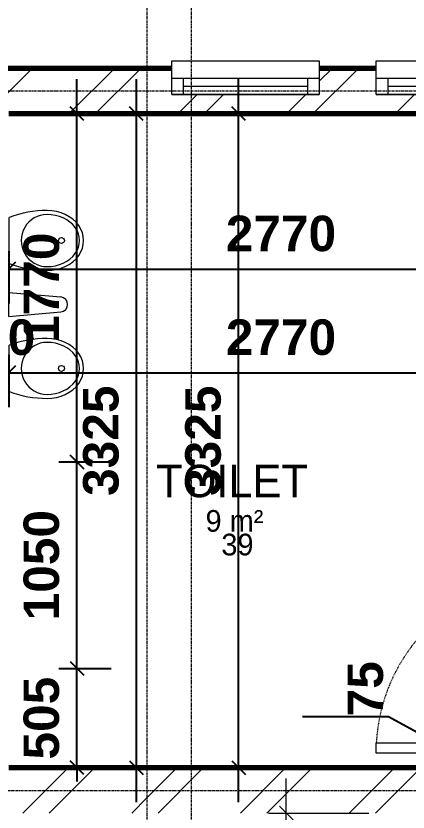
# Model space of a CAD drawing. Header units: inches. Extents: x 22 to 382261, y 22 to 371281.
# Drawn here: x 140350 to 142345, y 217997 to 222043 of the extents above; entities that cross this region are included whole.
import ezdxf

# ---------------------------------------------------------------- set-up
doc = ezdxf.new("R2010")
doc.units = ezdxf.units.IN
doc.header["$MEASUREMENT"] = 0
doc.linetypes.add('Dash', pattern=[6.35, 3.175, -3.175])
doc.linetypes.add('Grid Line 1_2_', pattern=[22.225, 12.7, -3.175, 3.175, -3.175])
for name, color, linetype, lineweight in [('A-ANNO-DIMS', 211, 'Continuous', 9), ('A-AREA-IDEN', 2, 'Continuous', 9), ('A-DOOR', 31, 'Continuous', 9), ('A-DOOR-HDLN', 31, 'Dash', 9), ('A-GLAZ', 151, 'Continuous', 9), ('A-GLAZ-SILL', 1, 'Continuous', 9), ('A-WALL-PATT', 111, 'Continuous', 9), ('I-WALL', 2, 'Continuous', 9), ('P-SANR-FIXT', 6, 'Continuous', 9), ('S-GRID', 1, 'Continuous', 9)]:
    doc.layers.add(name, color=color, linetype=linetype, lineweight=lineweight)
doc.styles.add('Arial_B_1', font='arialbd.ttf', dxfattribs={"height": 180.555556})
doc.styles.add('Arial_B_2', font='arialbd.ttf', dxfattribs={"height": 270.833333})
doc.styles.add('Century Gothic_1', font='GOTHIC.TTF', dxfattribs={"height": 1})
doc.styles.add('Gill Sans MT', font='GIL_____.TTF', dxfattribs={"height": 262.5})
doc.dimstyles.new('1', dxfattribs={"dimscale": 304.8, "dimtxt": 178.545395, "dimasz": 0.227865, "dimexe": 0.574147, "dimexo": 0.0625, "dimgap": 0.287073, "dimtad": 1, "dimdec": 0, "dimzin": 0, "dimdsep": 46, "dimtxsty": 'Arial_B_1', "dimblk1": 'OBLIQUE', "dimblk2": 'OBLIQUE', "dimsah": 1, "dimcen": 0.09, "dimdle": 0.574147, "dimazin": 0, "dimtfac": 1, "dimtdec": 4, "dimtix": 1, "dimtmove": 0, "dimatfit": 3, "dimfxl": 0.574147, "dimfxlon": 1, "dimtvp": 1, "dimtolj": 1, "dimtzin": 0, "dimarcsym": 2})
doc.dimstyles.new('1_1', dxfattribs={"dimscale": 304.8, "dimtxt": 178.545395, "dimasz": 0.227865, "dimexe": 0.574147, "dimexo": 0.0625, "dimgap": 0.287073, "dimtad": 1, "dimdec": 0, "dimzin": 0, "dimdsep": 46, "dimtxsty": 'Arial_B_1', "dimblk1": 'OBLIQUE', "dimblk2": 'OBLIQUE', "dimsah": 1, "dimcen": 0.09, "dimdle": 0.574147, "dimazin": 0, "dimtfac": 1, "dimtdec": 4, "dimtix": 1, "dimtmove": 1, "dimatfit": 3, "dimfxl": 0.574147, "dimfxlon": 1, "dimtvp": 1, "dimtolj": 1, "dimtzin": 0, "dimarcsym": 2})
doc.dimstyles.new('2_2', dxfattribs={"dimscale": 304.8, "dimtxt": 267.818092, "dimasz": 0.227865, "dimexe": 1.377953, "dimexo": 0.0625, "dimgap": 0.287073, "dimtad": 1, "dimdec": 0, "dimzin": 0, "dimdsep": 46, "dimtxsty": 'Arial_B_2', "dimblk1": 'OBLIQUE', "dimblk2": 'OBLIQUE', "dimsah": 1, "dimcen": 0.09, "dimdle": 0.574147, "dimazin": 0, "dimtfac": 1, "dimtdec": 4, "dimtix": 1, "dimtmove": 0, "dimatfit": 3, "dimfxl": 0.574147, "dimfxlon": 1, "dimtvp": 1, "dimtolj": 1, "dimtzin": 0, "dimlwd": 18, "dimlwe": 18, "dimarcsym": 2})
pattern_1 = [(45, (139676.7, 209538.6), (-276.592, 276.592), []), (45, (139676.7, 209957.7), (-276.592, 276.592), [])]

# ---------------------------------------------------------------- blocks, each defined once
blk = doc.blocks.new('Windows_Sgl_Plain - 750 by 600-438113-01-GROUND FLOOR DIM- PART B')
at = {"layer": 'A-GLAZ'}
for p, q in [((-375, 9.5), (375, 9.5)), ((-375, -161), (-375, 9.5)), ((375, 9.5), (-375, 9.5)), ((-315, -73.5), (-315, 9.5)), ((315, 9.5), (315, -73.5)), ((375, 9.5), (375, -161)), ((-375, -73.5), (-375, -25.5)), ((-315, -32), (315, -32)), ((375, -25.5), (375, -73.5)), ((375, -73.5), (-375, -73.5)), ((375, -161), (-375, -161))]:
    blk.add_line(p, q, dxfattribs=at)
at = {"layer": 'A-GLAZ-SILL'}
for p, q in [((-375, -161), (-375, -124.7)), ((375, -161), (-375, -161)), ((375, -124.7), (375, -161))]:
    blk.add_line(p, q, dxfattribs=at)
blk = doc.blocks.new('M_Single-Flush - 900 by 2101 DO3 LOBBY-944279-01-GROUND FLOOR DIM- PART B')
at = {"layer": 'A-DOOR', "lineweight": 18}
for p, q in [((450, -75), (399, -75)), ((399, -75), (399, -975.2)), ((450, -75), (450, -975.2)), ((450, -975.2), (399, -975.2))]:
    blk.add_line(p, q, dxfattribs=at)
at = {"layer": 'A-DOOR-HDLN'}
blk.add_arc((450, -75), 901.7, 180, 266.7576, dxfattribs=at)
blk = doc.blocks.new('Line of Urinals _UK_ - 2 Urinals w Screen-782730-01-GROUND FLOOR DIM- PART B')
at = {"layer": 'P-SANR-FIXT'}
for p, q in [((-261.2, 75.1), (-238, 340.2)), ((-138.8, 75.1), (-162, 340.2)), ((-407.6, 77.6), (-642.4, 77.6)), ((-138.8, 75.1), (-261.2, 75.1)), ((242.4, 77.6), (7.6, 77.6))]:
    blk.add_line(p, q, dxfattribs=at)
for centre in [(-525, 343.3), (125, 343.3)]:
    blk.add_circle(centre, 15, dxfattribs=at)
for centre, radius, start, end in [((-200, 336.8), 38.2, 5, 175), ((-132.6, 270), 544.9, 180, 200.6739), ((-917.4, 270), 544.9, 339.3261, 360), ((517.4, 270), 544.9, 180, 200.6739), ((-267.4, 270), 544.9, 339.3261, 360)]:
    blk.add_arc(centre, radius, start, end, dxfattribs=at)
for centre, major_axis, ratio, start_param, end_param in [((-525, 270), (0, 186.2), 0.819068, 4.712389, 7.853982), ((125, 270), (0, 186.2), 0.819068, 4.712389, 7.853982), ((-525, 270), (0, 165), 0.80303, 4.712389, 7.853982), ((125, 270), (0, 165), 0.80303, 4.712389, 7.853982), ((-525, 270), (-132.5, 0), 0.987707, 0, 3.141593), ((125, 270), (-132.5, 0), 0.987707, 0, 3.141593)]:
    blk.add_ellipse(centre, major_axis=major_axis, ratio=ratio, start_param=start_param, end_param=end_param, dxfattribs=at)
blk = doc.blocks.new('_Oblique')
at = {"color": 0, "linetype": 'ByBlock', "lineweight": -2}
blk.add_line((-0.5, -0.5), (0.5, 0.5), dxfattribs=at)
blk = doc.blocks.new('*D4797')
at = {"layer": 'A-ANNO-DIMS', "color": 0, "lineweight": -2, "transparency": 16777216}
for p, q in [((140962.4, 218046.8), (140962.4, 221721.8)), ((140871.4, 221546.8), (141137.4, 221546.8)), ((140871.4, 218221.8), (141137.4, 218221.8))]:
    blk.add_line(p, q, dxfattribs=at)
at = {"layer": 'Defpoints', "color": 0, "transparency": 16777216}
for p in [(140852.4, 221546.8), (140962.4, 221546.8), (140852.4, 218221.8)]:
    blk.add_point(p, dxfattribs=at)
at = {"layer": 'A-ANNO-DIMS', "color": 0, "lineweight": -2, "transparency": 16777216, "xscale": 69.45312499999999, "yscale": 69.45312499999999, "zscale": 69.45312499999999}
for p, rotation in [((140962.4, 221546.8), 90), ((140962.4, 218221.8), 270)]:
    blk.add_blockref('_Oblique', p, dxfattribs=dict(at, rotation=rotation))
at = {"layer": 'A-ANNO-DIMS', "color": 0, "transparency": 16777216, "insert": (140782.7, 219884.3), "char_height": 180.56, "width": 410.436, "attachment_point": 5, "rotation": 90, "style": 'Arial_B_1'}
blk.add_mtext('\\A1;3325', dxfattribs=at)
blk = doc.blocks.new('*D4798')
at = {"layer": 'A-ANNO-DIMS', "color": 0, "lineweight": -2, "transparency": 16777216}
for p, q in [((140312.9, 220847.8), (140312.9, 220581.9)), ((143082.9, 220847.8), (143082.9, 220581.9)), ((140137.9, 220756.9), (143257.9, 220756.9))]:
    blk.add_line(p, q, dxfattribs=at)
at = {"layer": 'Defpoints', "color": 0, "transparency": 16777216}
for p in [(140312.9, 220866.9), (143082.9, 220866.9), (143082.9, 220756.9)]:
    blk.add_point(p, dxfattribs=at)
at = {"layer": 'A-ANNO-DIMS', "color": 0, "lineweight": -2, "transparency": 16777216, "xscale": 69.45312499999999, "yscale": 69.45312499999999, "zscale": 69.45312499999999, "rotation": 180}
blk.add_blockref('_Oblique', (140312.9, 220756.9), dxfattribs=at)
at = {"layer": 'A-ANNO-DIMS', "color": 0, "lineweight": -2, "transparency": 16777216, "xscale": 69.45312499999999, "yscale": 69.45312499999999, "zscale": 69.45312499999999}
blk.add_blockref('_Oblique', (143082.9, 220756.9), dxfattribs=at)
at = {"layer": 'A-ANNO-DIMS', "color": 0, "transparency": 16777216, "insert": (141697.9, 220936.6), "char_height": 180.56, "width": 410.436, "attachment_point": 5, "style": 'Arial_B_1'}
blk.add_mtext('\\A1;2770', dxfattribs=at)
blk = doc.blocks.new('*D4818')
at = {"layer": 'A-ANNO-DIMS', "color": 0, "lineweight": 18, "transparency": 16777216}
for p, q in [((141724.7, 215701.8), (141724.7, 218166.8)), ((141633.7, 217991.8), (142144.7, 217991.8)), ((141633.7, 215876.8), (142144.7, 215876.8))]:
    blk.add_line(p, q, dxfattribs=at)
at = {"layer": 'Defpoints', "color": 0, "transparency": 16777216}
for p in [(141614.7, 217991.8), (141724.7, 217991.8), (141614.7, 215876.8)]:
    blk.add_point(p, dxfattribs=at)
at = {"layer": 'A-ANNO-DIMS', "color": 0, "lineweight": 18, "transparency": 16777216, "xscale": 69.45312499999999, "yscale": 69.45312499999999, "zscale": 69.45312499999999}
for p, rotation in [((141724.7, 217991.8), 90), ((141724.7, 215876.8), 270)]:
    blk.add_blockref('_Oblique', p, dxfattribs=dict(at, rotation=rotation))
at = {"layer": 'A-ANNO-DIMS', "color": 0, "lineweight": 18, "transparency": 16777216, "insert": (141498.9, 216934.3), "char_height": 270.83, "width": 615.654, "attachment_point": 5, "rotation": 90, "style": 'Arial_B_2'}
blk.add_mtext('\\A1;2115', dxfattribs=at)
blk = doc.blocks.new('*D4715')
at = {"layer": 'A-ANNO-DIMS', "color": 0, "lineweight": -2, "transparency": 16777216}
for p, q in [((140162.9, 220320.7), (140162.9, 220054.8)), ((140312.9, 220320.7), (140312.9, 220054.8)), ((140162.9, 220229.8), (140093.4, 220229.8)), ((140162.9, 220229.8), (140312.9, 220229.8)), ((140312.9, 220229.8), (140382.3, 220229.8))]:
    blk.add_line(p, q, dxfattribs=at)
at = {"layer": 'Defpoints', "color": 0, "transparency": 16777216}
for p in [(140162.9, 220339.8), (140312.9, 220339.8), (140312.9, 220229.8)]:
    blk.add_point(p, dxfattribs=at)
at = {"layer": 'A-ANNO-DIMS', "color": 0, "lineweight": -2, "transparency": 16777216, "xscale": 69.45312499999999, "yscale": 69.45312499999999, "zscale": 69.45312499999999}
blk.add_blockref('_Oblique', (140162.9, 220229.8), dxfattribs=at)
at = {"layer": 'A-ANNO-DIMS', "color": 0, "lineweight": -2, "transparency": 16777216, "xscale": 69.45312499999999, "yscale": 69.45312499999999, "zscale": 69.45312499999999, "rotation": 180}
blk.add_blockref('_Oblique', (140312.9, 220229.8), dxfattribs=at)
at = {"layer": 'A-ANNO-DIMS', "color": 0, "transparency": 16777216, "insert": (140237.9, 220409.4), "char_height": 180.56, "width": 307.827, "attachment_point": 5, "style": 'Arial_B_1'}
blk.add_mtext('\\A1;150', dxfattribs=at)
blk = doc.blocks.new('*D4716')
at = {"layer": 'A-ANNO-DIMS', "color": 0, "lineweight": -2, "transparency": 16777216}
for p, q in [((140312.9, 220320.7), (140312.9, 220054.8)), ((143082.9, 220320.7), (143082.9, 220054.8)), ((140137.9, 220229.8), (143257.9, 220229.8))]:
    blk.add_line(p, q, dxfattribs=at)
at = {"layer": 'Defpoints', "color": 0, "transparency": 16777216}
for p in [(140312.9, 220339.8), (143082.9, 220339.8), (143082.9, 220229.8)]:
    blk.add_point(p, dxfattribs=at)
at = {"layer": 'A-ANNO-DIMS', "color": 0, "lineweight": -2, "transparency": 16777216, "xscale": 69.45312499999999, "yscale": 69.45312499999999, "zscale": 69.45312499999999, "rotation": 180}
blk.add_blockref('_Oblique', (140312.9, 220229.8), dxfattribs=at)
at = {"layer": 'A-ANNO-DIMS', "color": 0, "lineweight": -2, "transparency": 16777216, "xscale": 69.45312499999999, "yscale": 69.45312499999999, "zscale": 69.45312499999999}
blk.add_blockref('_Oblique', (143082.9, 220229.8), dxfattribs=at)
at = {"layer": 'A-ANNO-DIMS', "color": 0, "transparency": 16777216, "insert": (141697.9, 220409.4), "char_height": 180.56, "width": 410.436, "attachment_point": 5, "style": 'Arial_B_1'}
blk.add_mtext('\\A1;2770', dxfattribs=at)
blk = doc.blocks.new('*D4743')
at = {"layer": 'A-ANNO-DIMS', "color": 0, "lineweight": -2, "transparency": 16777216}
for p, q in [((141482.1, 218046.8), (141482.1, 221721.8)), ((141391.2, 221546.8), (141657.1, 221546.8)), ((141391.2, 218221.8), (141657.1, 218221.8))]:
    blk.add_line(p, q, dxfattribs=at)
at = {"layer": 'Defpoints', "color": 0, "transparency": 16777216}
for p in [(141372.1, 221546.8), (141482.1, 221546.8), (141372.1, 218221.8)]:
    blk.add_point(p, dxfattribs=at)
at = {"layer": 'A-ANNO-DIMS', "color": 0, "lineweight": -2, "transparency": 16777216, "xscale": 69.45312499999999, "yscale": 69.45312499999999, "zscale": 69.45312499999999}
for p, rotation in [((141482.1, 221546.8), 90), ((141482.1, 218221.8), 270)]:
    blk.add_blockref('_Oblique', p, dxfattribs=dict(at, rotation=rotation))
at = {"layer": 'A-ANNO-DIMS', "color": 0, "transparency": 16777216, "insert": (141302.5, 219884.3), "char_height": 180.56, "width": 410.436, "attachment_point": 5, "rotation": 90, "style": 'Arial_B_1'}
blk.add_mtext('\\A1;3325', dxfattribs=at)
blk = doc.blocks.new('*D4747')
at = {"layer": 'A-ANNO-DIMS', "color": 0, "lineweight": -2, "transparency": 16777216}
for p, q in [((142244.4, 218480.8), (141807.2, 218480.8)), ((142649.4, 218259.3), (142244.4, 218480.8)), ((142649.4, 218296.8), (142649.4, 218366.2)), ((142740.3, 218296.8), (142474.4, 218296.8)), ((142649.4, 218296.8), (142649.4, 218221.8)), ((142649.4, 218296.8), (142649.4, 218221.8)), ((142740.3, 218221.8), (142474.4, 218221.8)), ((142649.4, 218221.8), (142649.4, 218152.3))]:
    blk.add_line(p, q, dxfattribs=at)
at = {"layer": 'Defpoints', "color": 0, "transparency": 16777216}
for p in [(142759.4, 218296.8), (142649.4, 218221.8), (142759.4, 218221.8)]:
    blk.add_point(p, dxfattribs=at)
at = {"layer": 'A-ANNO-DIMS', "color": 0, "lineweight": -2, "transparency": 16777216, "xscale": 69.45312499999999, "yscale": 69.45312499999999, "zscale": 69.45312499999999}
for p, rotation in [((142649.4, 218296.8), 270), ((142649.4, 218221.8), 90)]:
    blk.add_blockref('_Oblique', p, dxfattribs=dict(at, rotation=rotation))
at = {"layer": 'A-ANNO-DIMS', "color": 0, "transparency": 16777216, "insert": (142036.5, 218483.4), "char_height": 180.56, "width": 205.218, "attachment_point": 1, "rotation": 90, "line_spacing_factor": 0.941778, "style": 'Arial_B_1'}
blk.add_mtext('\\A1;75', dxfattribs=at)
blk = doc.blocks.new('*D4748')
at = {"layer": 'A-ANNO-DIMS', "color": 0, "lineweight": -2, "transparency": 16777216}
for p, q in [((140659.6, 218726.8), (140659.6, 218796.2)), ((140568.7, 218726.8), (140834.6, 218726.8)), ((140659.6, 218221.8), (140659.6, 218726.8)), ((140568.7, 218221.8), (140834.6, 218221.8)), ((140659.6, 218221.8), (140659.6, 218152.3))]:
    blk.add_line(p, q, dxfattribs=at)
at = {"layer": 'Defpoints', "color": 0, "transparency": 16777216}
for p in [(140549.6, 218726.8), (140659.6, 218726.8), (140549.6, 218221.8)]:
    blk.add_point(p, dxfattribs=at)
at = {"layer": 'A-ANNO-DIMS', "color": 0, "lineweight": -2, "transparency": 16777216, "xscale": 69.45312499999999, "yscale": 69.45312499999999, "zscale": 69.45312499999999}
for p, rotation in [((140659.6, 218726.8), 270), ((140659.6, 218221.8), 90)]:
    blk.add_blockref('_Oblique', p, dxfattribs=dict(at, rotation=rotation))
at = {"layer": 'A-ANNO-DIMS', "color": 0, "transparency": 16777216, "insert": (140479.9, 218474.3), "char_height": 180.56, "width": 307.827, "attachment_point": 5, "rotation": 90, "style": 'Arial_B_1'}
blk.add_mtext('\\A1;505', dxfattribs=at)
blk = doc.blocks.new('*D4749')
at = {"layer": 'A-ANNO-DIMS', "color": 0, "lineweight": -2, "transparency": 16777216}
for p, q in [((140659.6, 218551.8), (140659.6, 219951.8)), ((140568.7, 219776.8), (140834.6, 219776.8)), ((140568.7, 218726.8), (140834.6, 218726.8))]:
    blk.add_line(p, q, dxfattribs=at)
at = {"layer": 'Defpoints', "color": 0, "transparency": 16777216}
for p in [(140549.6, 219776.8), (140659.6, 219776.8), (140549.6, 218726.8)]:
    blk.add_point(p, dxfattribs=at)
at = {"layer": 'A-ANNO-DIMS', "color": 0, "lineweight": -2, "transparency": 16777216, "xscale": 69.45312499999999, "yscale": 69.45312499999999, "zscale": 69.45312499999999}
for p, rotation in [((140659.6, 219776.8), 90), ((140659.6, 218726.8), 270)]:
    blk.add_blockref('_Oblique', p, dxfattribs=dict(at, rotation=rotation))
at = {"layer": 'A-ANNO-DIMS', "color": 0, "transparency": 16777216, "insert": (140479.9, 219251.8), "char_height": 180.56, "width": 410.436, "attachment_point": 5, "rotation": 90, "style": 'Arial_B_1'}
blk.add_mtext('\\A1;1050', dxfattribs=at)
blk = doc.blocks.new('*D4750')
at = {"layer": 'A-ANNO-DIMS', "color": 0, "lineweight": -2, "transparency": 16777216}
for p, q in [((140659.6, 219601.8), (140659.6, 221721.8)), ((140568.7, 221546.8), (140834.6, 221546.8)), ((140568.7, 219776.8), (140834.6, 219776.8))]:
    blk.add_line(p, q, dxfattribs=at)
at = {"layer": 'Defpoints', "color": 0, "transparency": 16777216}
for p in [(140549.6, 221546.8), (140659.6, 221546.8), (140549.6, 219776.8)]:
    blk.add_point(p, dxfattribs=at)
at = {"layer": 'A-ANNO-DIMS', "color": 0, "lineweight": -2, "transparency": 16777216, "xscale": 69.45312499999999, "yscale": 69.45312499999999, "zscale": 69.45312499999999}
for p, rotation in [((140659.6, 221546.8), 90), ((140659.6, 219776.8), 270)]:
    blk.add_blockref('_Oblique', p, dxfattribs=dict(at, rotation=rotation))
at = {"layer": 'A-ANNO-DIMS', "color": 0, "transparency": 16777216, "insert": (140479.9, 220661.8), "char_height": 180.56, "width": 410.436, "attachment_point": 5, "rotation": 90, "style": 'Arial_B_1'}
blk.add_mtext('\\A1;1770', dxfattribs=at)

msp = doc.modelspace()

# ---------------------------------------------------------------- hatches: boundary and pattern name
at = {"layer": 'A-WALL-PATT'}
h = msp.add_hatch(dxfattribs=at)
h.set_pattern_fill('FP_1', color=256, style=0, pattern_type=2)
h.set_pattern_definition(pattern_1)
h.paths.add_polyline_path([(140087.9, 221546.8), (151548.3, 221546.8), (151548.3, 221643.8), (150802.9, 221643.8), (150802.9, 221776.8), (145032.9, 221776.8), (145032.9, 221643.8), (144282.9, 221643.8), (144282.9, 221776.8), (143982.9, 221776.8), (143982.9, 221643.8), (143232.9, 221643.8), (143232.9, 221776.8), (142932.9, 221776.8), (142932.9, 221643.8), (142182.9, 221643.8), (142182.9, 221776.8), (141892.9, 221776.8), (141892.9, 221643.8), (141142.9, 221643.8), (141142.9, 221776.8), (140087.9, 221776.8), (140087.9, 221643.8), (139337.9, 221643.8), (139337.9, 221776.8), (139037.9, 221776.8), (139037.9, 221643.8), (138287.9, 221643.8), (138287.9, 221776.8), (137987.9, 221776.8), (137987.9, 221643.8), (137237.9, 221643.8), (137237.9, 221776.8), (136937.9, 221776.8), (136937.9, 221643.8), (136187.9, 221643.8), (136187.9, 221776.8), (135882.9, 221776.8), (135882.9, 221546.8), (140048.1, 221546.8)])
h = msp.add_hatch(dxfattribs=at)
h.set_pattern_fill('FP_1', color=256, style=0, pattern_type=2)
h.set_pattern_definition(pattern_1)
h.paths.add_polyline_path([(131307.9, 217991.8), (141017.9, 217991.8), (141017.9, 218221.8), (138856.1, 218221.8), (138856.1, 218206.8), (137027.3, 218206.8), (137027.3, 218221.8), (131077.9, 218221.8), (131077.9, 217991.8)])
h = msp.add_hatch(dxfattribs=at)
h.set_pattern_fill('FP_1', color=256, style=0, pattern_type=2)
h.set_pattern_definition(pattern_1)
h.paths.add_polyline_path([(141132.9, 217991.8), (151767.9, 217991.8), (151767.9, 218221.8), (141017.9, 218221.8), (141017.9, 217991.8), (141127.9, 217991.8)])

# ---------------------------------------------------------------- linework, layer by layer
at = {"layer": 'I-WALL', "lineweight": 70}
for p, q in [((141142.9, 221776.8), (140087.9, 221776.8)), ((142182.9, 221776.8), (141892.9, 221776.8)), ((140312.9, 221546.8), (143082.9, 221546.8)), ((143082.9, 218221.8), (140312.9, 218221.8))]:
    msp.add_line(p, q, dxfattribs=at)
at = {"layer": 'S-GRID', "linetype": 'Grid Line 1_2_'}
for p, q in [((141242.9, 200135.3), (141242.9, 224549.4)), ((141017.9, 200135.3), (141017.9, 223152.4)), ((126592.9, 221661.8), (165494.2, 221661.8)), ((126592.9, 218106.8), (165494.2, 218106.8))]:
    msp.add_line(p, q, dxfattribs=at)

# ---------------------------------------------------------------- block references
at = {"layer": 'A-DOOR-HDLN', "rotation": 270.0000000000179}
msp.add_blockref('M_Single-Flush - 900 by 2101 DO3 LOBBY-944279-01-GROUND FLOOR DIM- PART B', (143157.9, 218746.8), dxfattribs=at)
at = {"layer": 'A-GLAZ', "rotation": 180}
for p in [(141517.9, 221653.3), (142557.9, 221653.3)]:
    msp.add_blockref('Windows_Sgl_Plain - 750 by 600-438113-01-GROUND FLOOR DIM- PART B', p, dxfattribs=at)
at = {"layer": 'P-SANR-FIXT', "rotation": 270}
msp.add_blockref('Line of Urinals _UK_ - 2 Urinals w Screen-782730-01-GROUND FLOOR DIM- PART B', (140237.9, 220376.8), dxfattribs=at)

# ---------------------------------------------------------------- texts
at = {"layer": 'A-AREA-IDEN', "attachment_point": 1}
for s, insert, char_height, width, style in [('TOILET', (141063, 219762), 165, 1014.135, 'Gill Sans MT'), ('9 m²', (141314.3, 219531.9), 110, 405.654, 'Century Gothic_1'), ('39', (141394.6, 219411.6), 110, 211.645, 'Century Gothic_1')]:
    msp.add_mtext(s, dxfattribs=dict(at, insert=insert, char_height=char_height, width=width, style=style))

# ---------------------------------------------------------------- dimensions: what is measured, and where the dimension line sits
at = {"layer": 'A-ANNO-DIMS'}
for base, p1, p2, override, picture, middle in [((140659.6, 221546.8), (140549.6, 219776.8), (140549.6, 221546.8), {"dimpost": '<>', "dimfxl": 1770}, '*D4750', (140479.9, 220661.8)), ((140962.4, 221546.8), (140852.4, 218221.8), (140852.4, 221546.8), {"dimpost": '<>', "dimfxl": 3325}, '*D4797', (140782.7, 219884.3)), ((141482.1, 221546.8), (141372.1, 218221.8), (141372.1, 221546.8), {"dimpost": '<>', "dimfxl": 3325}, '*D4743', (141302.5, 219884.3)), ((140659.6, 219776.8), (140549.6, 218726.8), (140549.6, 219776.8), {"dimpost": '<>', "dimfxl": 1050}, '*D4749', (140479.9, 219251.8)), ((140659.6, 218726.8), (140549.6, 218221.8), (140549.6, 218726.8), {"dimpost": '<>', "dimfxl": 505}, '*D4748', (140479.9, 218474.3))]:
    dim = msp.add_linear_dim(base=base, p1=p1, p2=p2, angle=90, dimstyle='1', override=override, dxfattribs=at)
    dim.commit()
    dim.dimension.update_dxf_attribs({"geometry": picture, "text_midpoint": middle})
for base, p1, p2, override, picture, middle in [((143082.9, 220756.9), (140312.9, 220866.9), (143082.9, 220866.9), {"dimpost": '<>', "dimfxl": 2770}, '*D4798', (141697.9, 220936.6)), ((140312.9, 220229.8), (140162.9, 220339.8), (140312.9, 220339.8), {"dimpost": '<>', "dimfxl": 150}, '*D4715', (140237.9, 220409.4)), ((143082.9, 220229.8), (140312.9, 220339.8), (143082.9, 220339.8), {"dimpost": '<>', "dimfxl": 2770}, '*D4716', (141697.9, 220409.4))]:
    dim = msp.add_linear_dim(base=base, p1=p1, p2=p2, dimstyle='1', override=override, dxfattribs=at)
    dim.commit()
    dim.dimension.update_dxf_attribs({"geometry": picture, "text_midpoint": middle})
dim = msp.add_linear_dim(base=(142649.4, 218221.8), p1=(142759.4, 218296.8), p2=(142759.4, 218221.8), angle=90, dimstyle='1_1', override={"dimpost": '<>', "dimfxl": 75}, dxfattribs=at)
dim.commit()
dim.dimension.update_dxf_attribs({"geometry": '*D4747', "text_midpoint": (142156.9, 218480.8), "dimtype": 160, "text_rotation": 90})
at = {"layer": 'A-ANNO-DIMS', "lineweight": 18}
dim = msp.add_linear_dim(base=(141724.7, 217991.8), p1=(141614.7, 215876.8), p2=(141614.7, 217991.8), angle=90, dimstyle='2_2', override={"dimpost": '<>', "dimfxl": 2115}, dxfattribs=at)
dim.commit()
dim.dimension.update_dxf_attribs({"geometry": '*D4818', "text_midpoint": (141498.9, 216934.3)})

doc.saveas('drawing.dxf')
